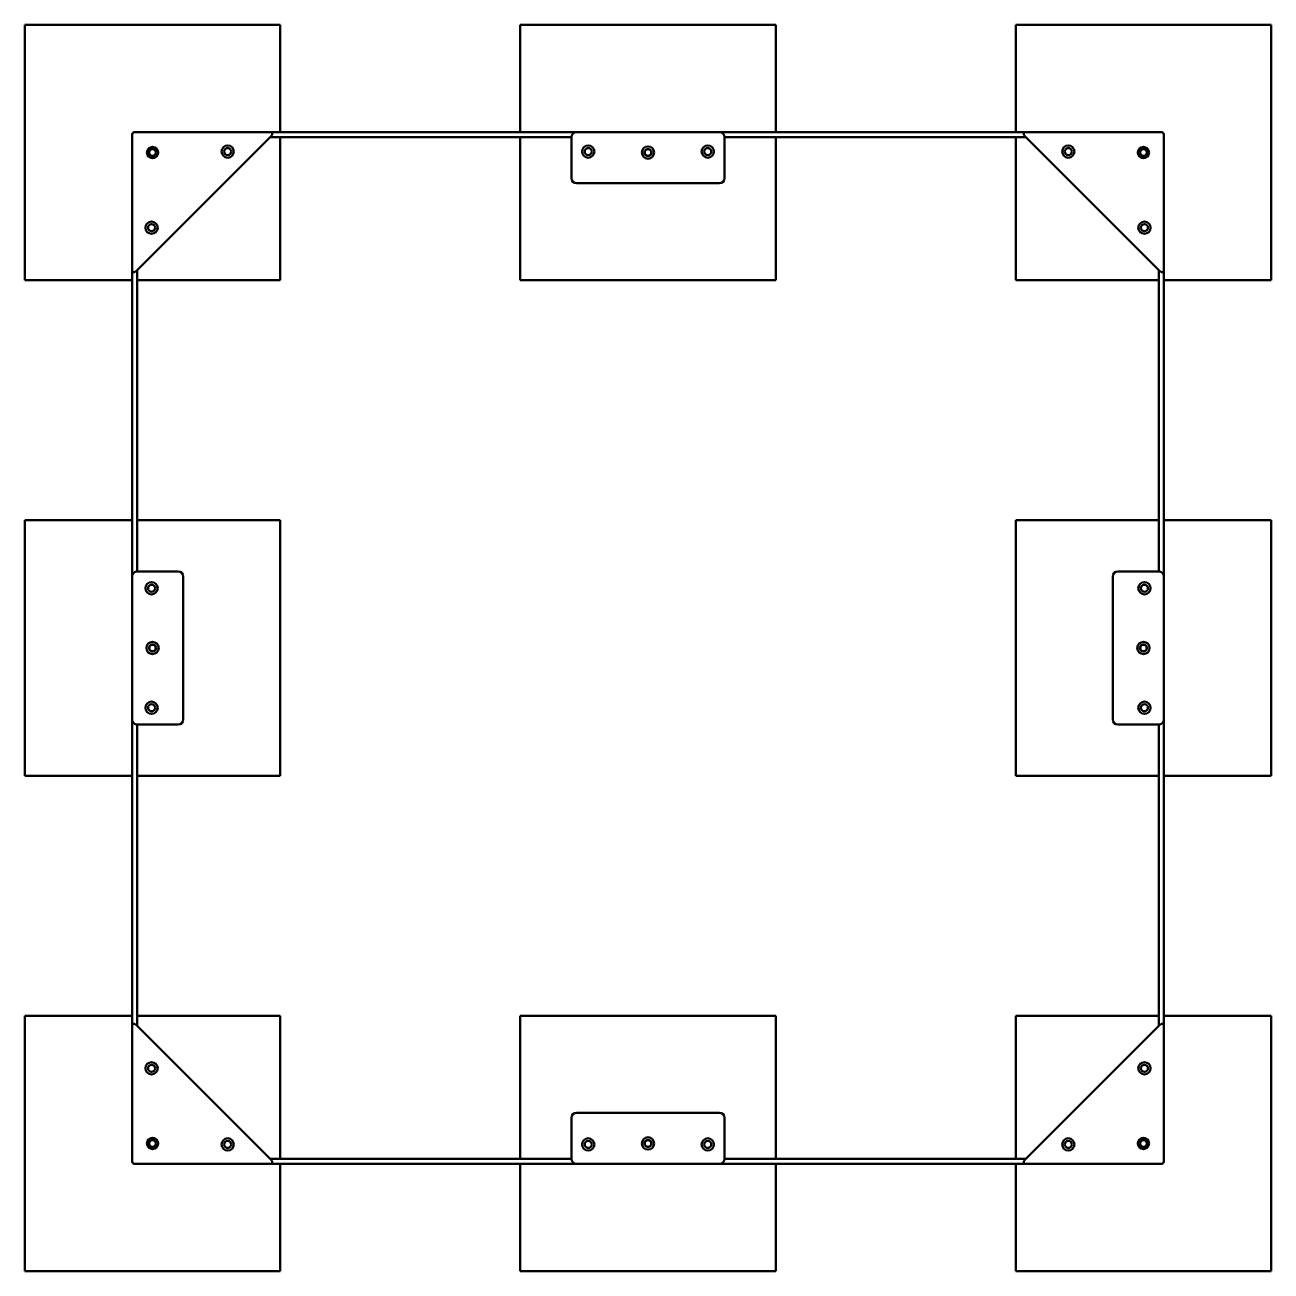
# Model space of a CAD drawing. Header units: millimetres. Extents: x 1750 to 4190, y 880 to 3320.
import ezdxf

# ---------------------------------------------------------------- set-up
doc = ezdxf.new("R2010")
doc.units = ezdxf.units.MM
doc.header["$LTSCALE"] = 10
doc.layers.add('Viditelná (ISO)', color=7, linetype='Continuous', lineweight=50)

# ---------------------------------------------------------------- blocks, each defined once
blk = doc.blocks.new('VVZ-PD001')
at = {"layer": 'Viditelná (ISO)'}
for p, q in [((0, 0), (0, -500)), ((500, 0), (0, 0)), ((500, -210), (500, 0)), ((970, 0), (970, -210)), ((1470, 0), (970, 0)), ((1470, -210), (1470, 0)), ((1940, 0), (1940, -210)), ((2440, 0), (1940, 0)), ((2440, -500), (2440, 0)), ((210, -214), (210, -480.3)), ((480.3, -210), (214, -210)), ((216.8, -483.2), (483.2, -216.8)), ((1080, -210), (480.3, -210)), ((1360, -210), (1080, -210)), ((1959.7, -210), (1360, -210)), ((1956.8, -216.8), (2223.2, -483.2)), ((2226, -210), (1959.7, -210)), ((2230, -480.3), (2230, -214)), ((480, -220), (1070, -220)), ((500, -500), (500, -220)), ((970, -220), (970, -500)), ((1070, -220), (1070, -300)), ((1370, -220), (1960, -220)), ((1370, -300), (1370, -220)), ((1470, -500), (1470, -220)), ((1940, -220), (1940, -500)), ((1080, -310), (1360, -310)), ((210, -480.3), (210, -1080)), ((220, -1070), (220, -480)), ((2220, -480), (2220, -1070)), ((2230, -1080), (2230, -480.3)), ((0, -500), (210, -500)), ((220, -500), (500, -500)), ((970, -500), (1470, -500)), ((1940, -500), (2220, -500)), ((2230, -500), (2440, -500)), ((0, -970), (0, -1470)), ((210, -970), (0, -970)), ((500, -970), (220, -970)), ((500, -1470), (500, -970)), ((1940, -970), (1940, -1470)), ((2220, -970), (1940, -970)), ((2440, -970), (2230, -970)), ((2440, -1470), (2440, -970)), ((300, -1070), (220, -1070)), ((2220, -1070), (2140, -1070)), ((210, -1080), (210, -1360)), ((310, -1360), (310, -1080)), ((2130, -1080), (2130, -1360)), ((2230, -1360), (2230, -1080)), ((210, -1360), (210, -1959.7)), ((2230, -1959.7), (2230, -1360)), ((220, -1960), (220, -1370)), ((220, -1370), (300, -1370)), ((2140, -1370), (2220, -1370)), ((2220, -1370), (2220, -1960)), ((0, -1470), (210, -1470)), ((220, -1470), (500, -1470)), ((1940, -1470), (2220, -1470)), ((2230, -1470), (2440, -1470)), ((0, -1940), (0, -2440)), ((210, -1940), (0, -1940)), ((500, -1940), (220, -1940)), ((500, -2220), (500, -1940)), ((970, -1940), (970, -2220)), ((1470, -1940), (970, -1940)), ((1470, -2220), (1470, -1940)), ((1940, -1940), (1940, -2220)), ((2220, -1940), (1940, -1940)), ((2440, -1940), (2230, -1940)), ((2440, -2440), (2440, -1940)), ((210, -1959.7), (210, -2226)), ((483.2, -2223.2), (216.8, -1956.8)), ((2223.2, -1956.8), (1956.8, -2223.2)), ((2230, -2226), (2230, -1959.7)), ((1070, -2140), (1070, -2220)), ((1360, -2130), (1080, -2130)), ((1370, -2220), (1370, -2140)), ((1070, -2220), (480, -2220)), ((1960, -2220), (1370, -2220)), ((214, -2230), (480.3, -2230)), ((480.3, -2230), (1080, -2230)), ((500, -2440), (500, -2230)), ((970, -2230), (970, -2440)), ((1080, -2230), (1360, -2230)), ((1360, -2230), (1959.7, -2230)), ((1470, -2440), (1470, -2230)), ((1940, -2230), (1940, -2440)), ((1959.7, -2230), (2226, -2230)), ((0, -2440), (500, -2440)), ((970, -2440), (1470, -2440)), ((1940, -2440), (2440, -2440))]:
    blk.add_line(p, q, dxfattribs=at)
for centre, radius in [((250, -250), 11), ((250, -250), 7), ((250, -250), 6.45), ((397, -248), 12), ((397, -248), 7), ((1103, -248), 12), ((1103, -248), 7), ((1220, -250), 12), ((1220, -250), 7), ((1220, -250), 6.45), ((1337, -248), 12), ((1337, -248), 7), ((2043, -248), 12), ((2043, -248), 7), ((2190, -250), 11), ((2190, -250), 7), ((2190, -250), 6.45), ((248, -397), 12), ((248, -397), 7), ((2192, -397), 12), ((2192, -397), 7), ((248, -1103), 12), ((248, -1103), 7), ((2192, -1103), 12), ((2192, -1103), 7), ((250, -1220), 12), ((250, -1220), 7), ((250, -1220), 6.45), ((2190, -1220), 12), ((2190, -1220), 7), ((2190, -1220), 6.45), ((248, -1337), 12), ((248, -1337), 7), ((2192, -1337), 12), ((2192, -1337), 7), ((248, -2043), 12), ((248, -2043), 7), ((2192, -2043), 12), ((2192, -2043), 7), ((250, -2190), 11), ((250, -2190), 7), ((250, -2190), 6.45), ((397, -2192), 12), ((397, -2192), 7), ((1103, -2192), 12), ((1103, -2192), 7), ((1220, -2190), 12), ((1220, -2190), 7), ((1220, -2190), 6.45), ((1337, -2192), 12), ((1337, -2192), 7), ((2043, -2192), 12), ((2043, -2192), 7), ((2190, -2190), 11), ((2190, -2190), 7), ((2190, -2190), 6.45)]:
    blk.add_circle(centre, radius, dxfattribs=at)
for centre, radius, start, end in [((214, -214), 4, 90, 180), ((480.3, -214), 4, 315, 90), ((1080, -220), 10, 90, 180), ((1360, -220), 10, 0, 90), ((1959.7, -214), 4, 90, 225), ((2226, -214), 4, 0, 90), ((1080, -300), 10, 180, 270), ((1360, -300), 10, 270, 0), ((214, -480.3), 4, 180, 315), ((2226, -480.3), 4, 225, 0), ((220, -1080), 10, 90, 180), ((300, -1080), 10, 0, 90), ((2140, -1080), 10, 90, 180), ((2220, -1080), 10, 0, 90), ((220, -1360), 10, 180, 270), ((300, -1360), 10, 270, 0), ((2140, -1360), 10, 180, 270), ((2220, -1360), 10, 270, 0), ((214, -1959.7), 4, 45, 180), ((2226, -1959.7), 4, 0, 135), ((1080, -2140), 10, 90, 180), ((1360, -2140), 10, 0, 90), ((1080, -2220), 10, 180, 270), ((1360, -2220), 10, 270, 0), ((214, -2226), 4, 180, 270), ((480.3, -2226), 4, 270, 45), ((1959.7, -2226), 4, 135, 270), ((2226, -2226), 4, 270, 0)]:
    blk.add_arc(centre, radius, start, end, dxfattribs=at)

msp = doc.modelspace()

# ---------------------------------------------------------------- block references
msp.add_blockref('VVZ-PD001', (1750, 3320))

doc.saveas('drawing.dxf')
